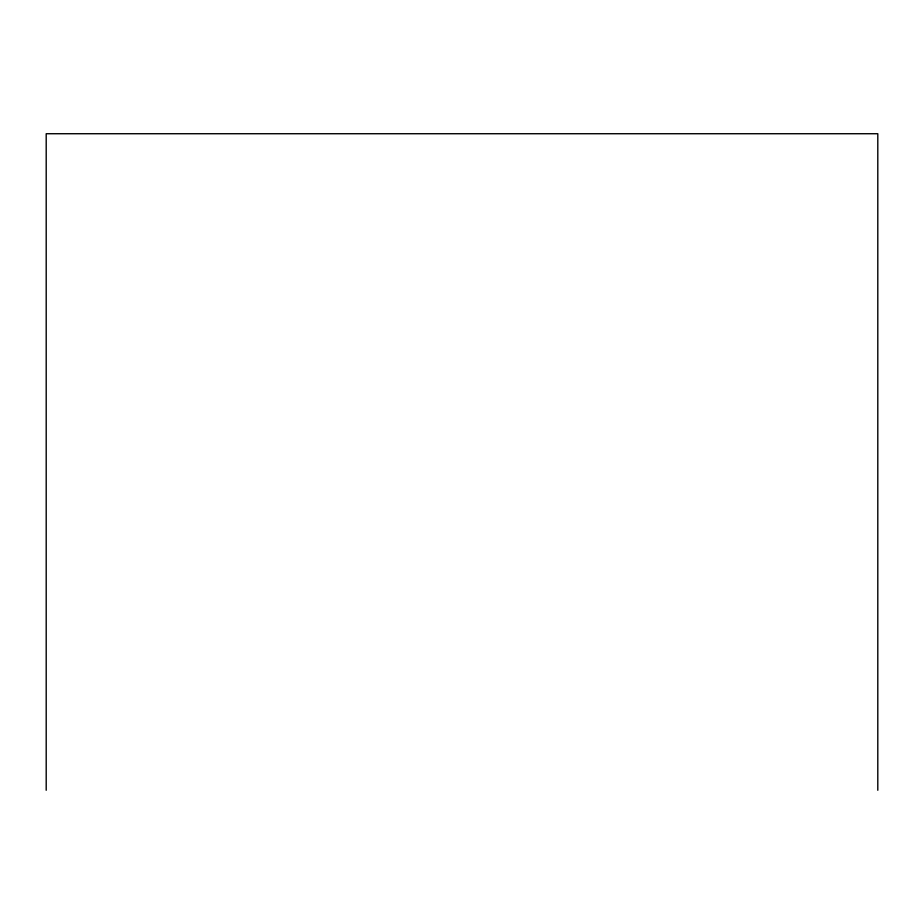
<?xml version="1.0" encoding="UTF-8"?>
<svg xmlns="http://www.w3.org/2000/svg" width="924" height="924" viewBox="0 0 924 924"><rect width="100%" height="100%" fill="white"/><g stroke="black" fill="none" stroke-linecap="round" stroke-linejoin="round"><path stroke-width="1.39" d="M877.8 790.274L877.8 133.726L46.2 133.726L46.2 790.274"/></g></svg>
